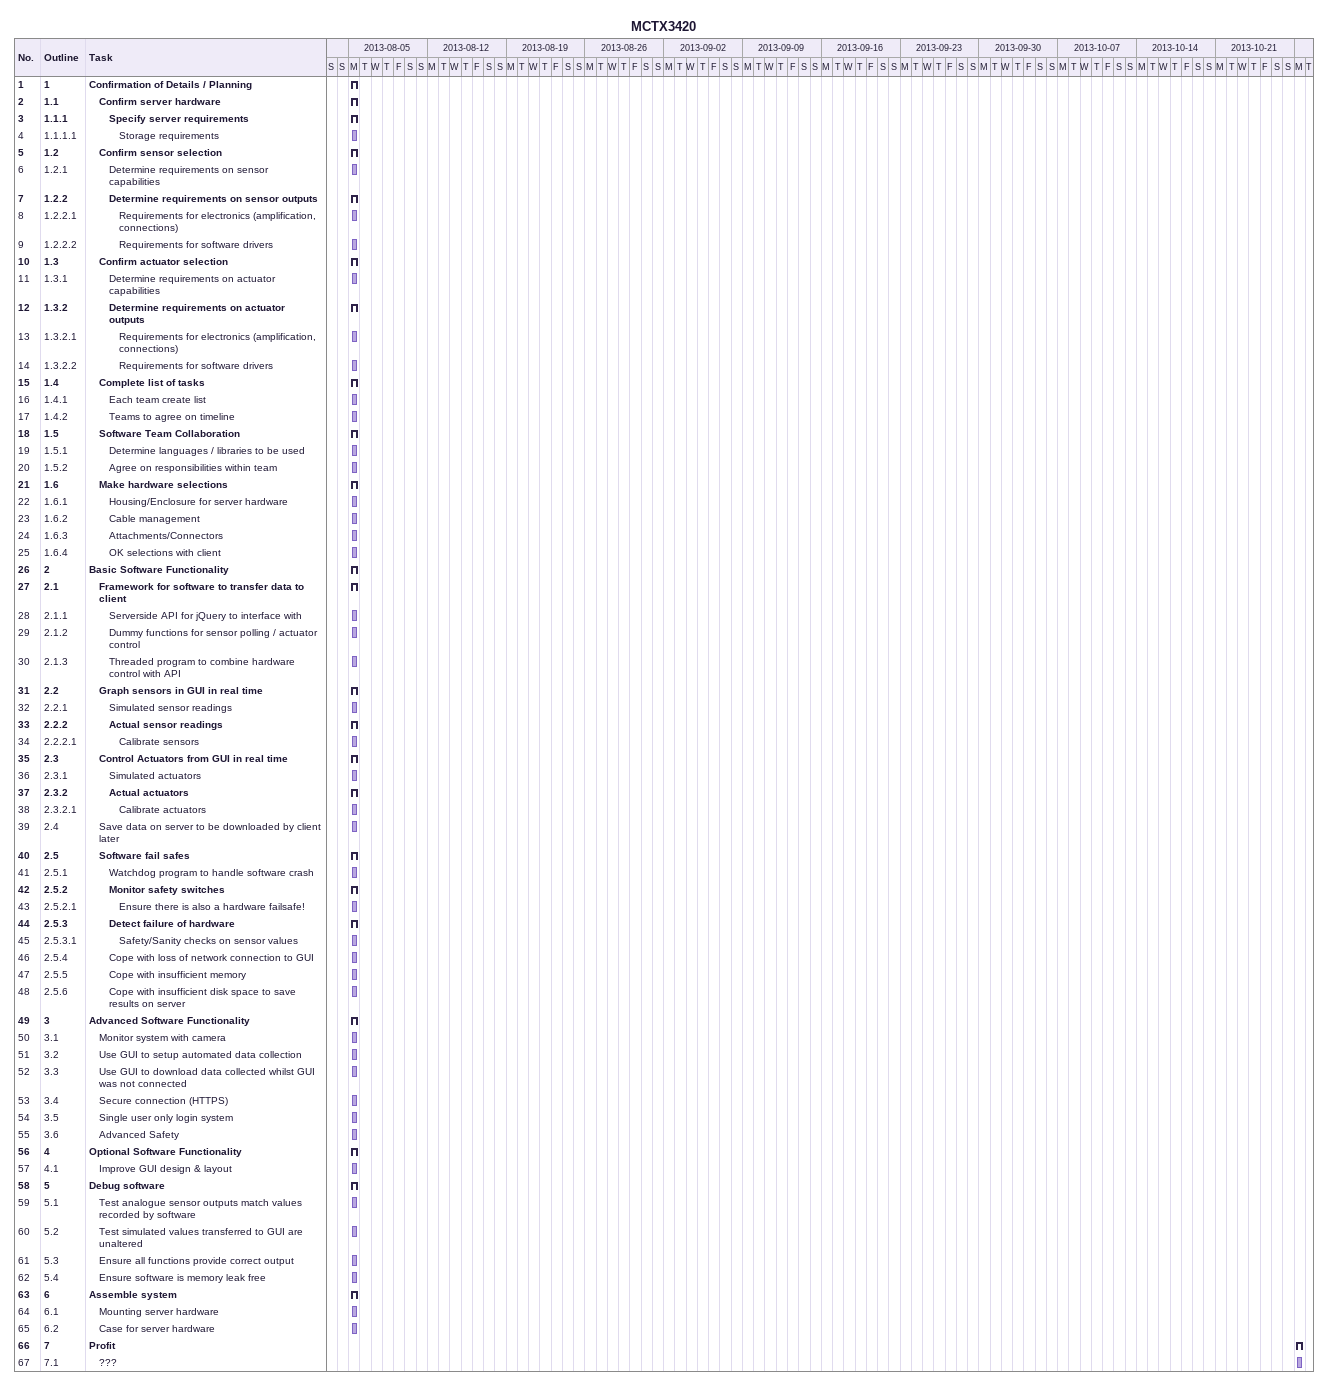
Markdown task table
MCTX3420

| ID | WBS | Task | Start | Finish |
|---|---|---|---|---|
| 1 | 1 | **Confirmation of Details / Planning** | 2013-08-05 | 2013-08-05 |
| 2 | 1.1 | **Confirm server hardware** | 2013-08-05 | 2013-08-05 |
| 3 | 1.1.1 | **Specify server requirements** | 2013-08-05 | 2013-08-05 |
| 4 | 1.1.1.1 | Storage requirements | 2013-08-05 | 2013-08-05 |
| 5 | 1.2 | **Confirm sensor selection** | 2013-08-05 | 2013-08-05 |
| 6 | 1.2.1 | Determine requirements on sensor capabilities | 2013-08-05 | 2013-08-05 |
| 7 | 1.2.2 | **Determine requirements on sensor outputs** | 2013-08-05 | 2013-08-05 |
| 8 | 1.2.2.1 | Requirements for electronics (amplification, connections) | 2013-08-05 | 2013-08-05 |
| 9 | 1.2.2.2 | Requirements for software drivers | 2013-08-05 | 2013-08-05 |
| 10 | 1.3 | **Confirm actuator selection** | 2013-08-05 | 2013-08-05 |
| 11 | 1.3.1 | Determine requirements on actuator capabilities | 2013-08-05 | 2013-08-05 |
| 12 | 1.3.2 | **Determine requirements on actuator outputs** | 2013-08-05 | 2013-08-05 |
| 13 | 1.3.2.1 | Requirements for electronics (amplification, connections) | 2013-08-05 | 2013-08-05 |
| 14 | 1.3.2.2 | Requirements for software drivers | 2013-08-05 | 2013-08-05 |
| 15 | 1.4 | **Complete list of tasks** | 2013-08-05 | 2013-08-05 |
| 16 | 1.4.1 | Each team create list | 2013-08-05 | 2013-08-05 |
| 17 | 1.4.2 | Teams to agree on timeline | 2013-08-05 | 2013-08-05 |
| 18 | 1.5 | **Software Team Collaboration** | 2013-08-05 | 2013-08-05 |
| 19 | 1.5.1 | Determine languages / libraries to be used | 2013-08-05 | 2013-08-05 |
| 20 | 1.5.2 | Agree on responsibilities within team | 2013-08-05 | 2013-08-05 |
| 21 | 1.6 | **Make hardware selections** | 2013-08-05 | 2013-08-05 |
| 22 | 1.6.1 | Housing/Enclosure for server hardware | 2013-08-05 | 2013-08-05 |
| 23 | 1.6.2 | Cable management | 2013-08-05 | 2013-08-05 |
| 24 | 1.6.3 | Attachments/Connectors | 2013-08-05 | 2013-08-05 |
| 25 | 1.6.4 | OK selections with client | 2013-08-05 | 2013-08-05 |
| 26 | 2 | **Basic Software Functionality** | 2013-08-05 | 2013-08-05 |
| 27 | 2.1 | **Framework for software to transfer data to client** | 2013-08-05 | 2013-08-05 |
| 28 | 2.1.1 | Serverside API for jQuery to interface with | 2013-08-05 | 2013-08-05 |
| 29 | 2.1.2 | Dummy functions for sensor polling / actuator control | 2013-08-05 | 2013-08-05 |
| 30 | 2.1.3 | Threaded program to combine hardware control with API | 2013-08-05 | 2013-08-05 |
| 31 | 2.2 | **Graph sensors in GUI in real time** | 2013-08-05 | 2013-08-05 |
| 32 | 2.2.1 | Simulated sensor readings | 2013-08-05 | 2013-08-05 |
| 33 | 2.2.2 | **Actual sensor readings** | 2013-08-05 | 2013-08-05 |
| 34 | 2.2.2.1 | Calibrate sensors | 2013-08-05 | 2013-08-05 |
| 35 | 2.3 | **Control Actuators from GUI in real time** | 2013-08-05 | 2013-08-05 |
| 36 | 2.3.1 | Simulated actuators | 2013-08-05 | 2013-08-05 |
| 37 | 2.3.2 | **Actual actuators** | 2013-08-05 | 2013-08-05 |
| 38 | 2.3.2.1 | Calibrate actuators | 2013-08-05 | 2013-08-05 |
| 39 | 2.4 | Save data on server to be downloaded by client later | 2013-08-05 | 2013-08-05 |
| 40 | 2.5 | **Software fail safes** | 2013-08-05 | 2013-08-05 |
| 41 | 2.5.1 | Watchdog program to handle software crash | 2013-08-05 | 2013-08-05 |
| 42 | 2.5.2 | **Monitor safety switches** | 2013-08-05 | 2013-08-05 |
| 43 | 2.5.2.1 | Ensure there is also a hardware failsafe! | 2013-08-05 | 2013-08-05 |
| 44 | 2.5.3 | **Detect failure of hardware** | 2013-08-05 | 2013-08-05 |
| 45 | 2.5.3.1 | Safety/Sanity checks on sensor values | 2013-08-05 | 2013-08-05 |
| 46 | 2.5.4 | Cope with loss of network connection to GUI | 2013-08-05 | 2013-08-05 |
| 47 | 2.5.5 | Cope with insufficient memory | 2013-08-05 | 2013-08-05 |
| 48 | 2.5.6 | Cope with insufficient disk space to save results on server | 2013-08-05 | 2013-08-05 |
| 49 | 3 | **Advanced Software Functionality** | 2013-08-05 | 2013-08-05 |
| 50 | 3.1 | Monitor system with camera | 2013-08-05 | 2013-08-05 |
| 51 | 3.2 | Use GUI to setup automated data collection | 2013-08-05 | 2013-08-05 |
| 52 | 3.3 | Use GUI to download data collected whilst GUI was not connected | 2013-08-05 | 2013-08-05 |
| 53 | 3.4 | Secure connection (HTTPS) | 2013-08-05 | 2013-08-05 |
| 54 | 3.5 | Single user only login system | 2013-08-05 | 2013-08-05 |
| 55 | 3.6 | Advanced Safety | 2013-08-05 | 2013-08-05 |
| 56 | 4 | **Optional Software Functionality** | 2013-08-05 | 2013-08-05 |
| 57 | 4.1 | Improve GUI design & layout | 2013-08-05 | 2013-08-05 |
| 58 | 5 | **Debug software** | 2013-08-05 | 2013-08-05 |
| 59 | 5.1 | Test analogue sensor outputs match values recorded by software | 2013-08-05 | 2013-08-05 |
| 60 | 5.2 | Test simulated values transferred to GUI are unaltered | 2013-08-05 | 2013-08-05 |
| 61 | 5.3 | Ensure all functions provide correct output | 2013-08-05 | 2013-08-05 |
| 62 | 5.4 | Ensure software is memory leak free | 2013-08-05 | 2013-08-05 |
| 63 | 6 | **Assemble system** | 2013-08-05 | 2013-08-05 |
| 64 | 6.1 | Mounting server hardware | 2013-08-05 | 2013-08-05 |
| 65 | 6.2 | Case for server hardware | 2013-08-05 | 2013-08-05 |
| 66 | 7 | **Profit** | 2013-10-28 | 2013-10-28 |
| 67 | 7.1 | ??? | 2013-10-28 | 2013-10-28 |
